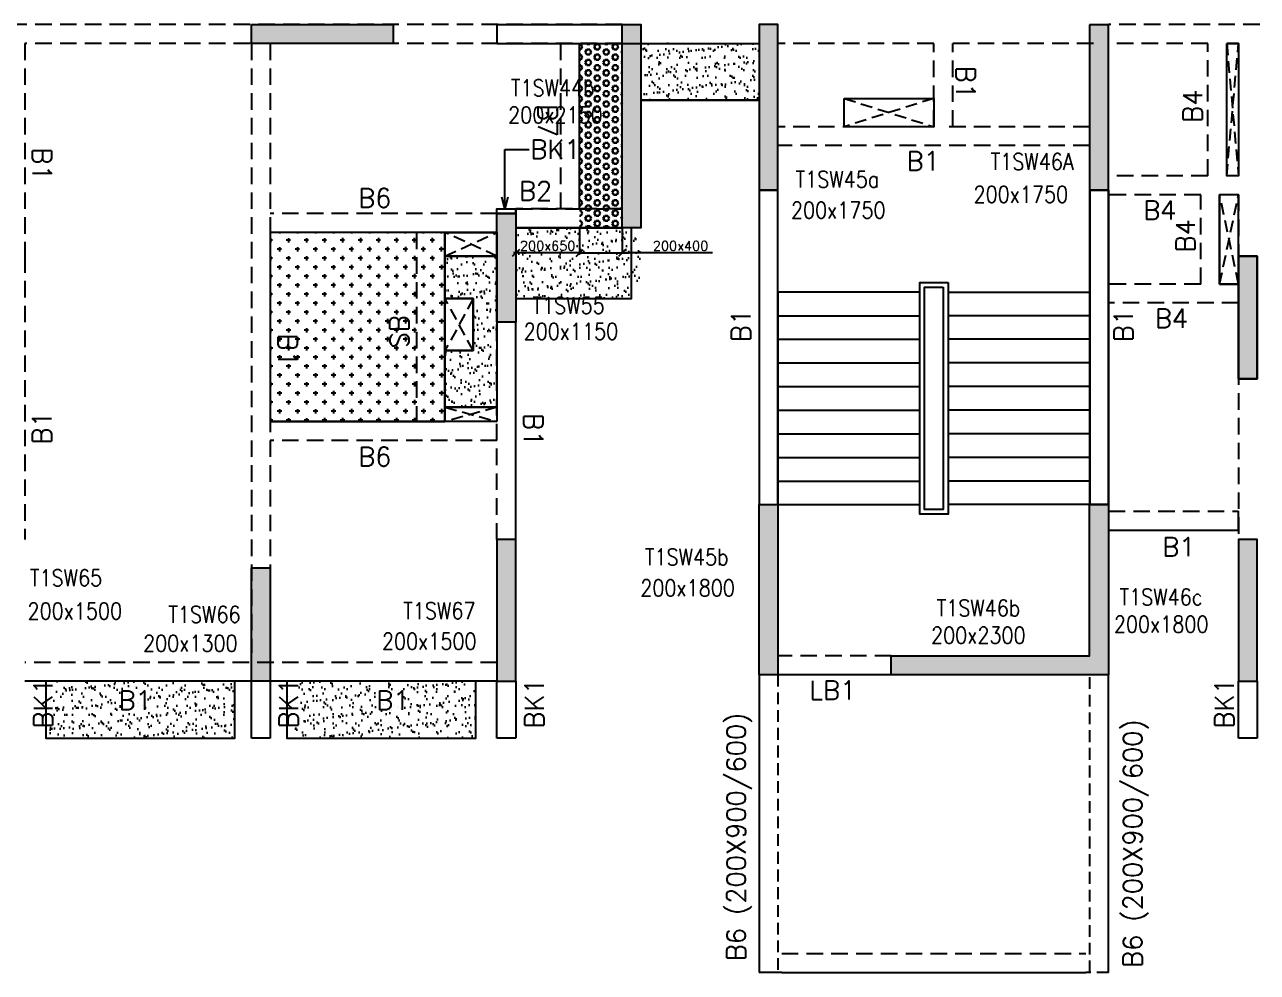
# Model space of a CAD drawing. Header units: millimetres. Extents: x 1078357 to 2594950, y -5122486 to -4636555.
# Drawn here: x 2054310 to 2067360, y -4675890 to -4665859 of the extents above; entities that cross this region are included whole.
import ezdxf

# ---------------------------------------------------------------- set-up
doc = ezdxf.new("R2010")
doc.units = ezdxf.units.MM
doc.header["$PDMODE"] = 35
for name, pattern in [('CONTINOUS', [0]), ('HIDDEN', [0.375, 0.25, -0.125]), ('New Retail block$0$CONTINOUS', [0])]:
    doc.linetypes.add(name, pattern=pattern)
doc.layers.get('0').update_dxf_attribs({"lineweight": 0})
doc.layers.get('Defpoints').update_dxf_attribs({"lineweight": 0})
for name, color, linetype, lineweight in [('A-_ANOTDIMA_D-', 6, 'Continuous', 13), ('COL. NO.', 30, 'Continuous', 25), ('COL. SIZE', 7, 'Continuous', 25), ('DIM', 9, 'Continuous', 25), ('HATCH', 8, 'Continuous', 30)]:
    doc.layers.add(name, color=color, linetype=linetype, lineweight=lineweight)
for name, color, linetype in [('B-200x325', 201, 'HIDDEN'), ('B-200x400', 44, 'HIDDEN'), ('DROP SLAB', 8, 'Continuous'), ('NON STR. RCC WALL', 6, 'Continuous'), ('S-BEAM', 3, 'HIDDEN'), ('S-BEAM NO.', 6, 'Continuous'), ('S-COLUMN', 1, 'Continuous'), ('S-CUTOUT', 8, 'HIDDEN'), ('S-SLAB-PROJECTION', 54, 'New Retail block$0$CONTINOUS'), ('S-STAIR', 31, 'Continuous'), ('SLAB FOLD', 8, 'Continuous')]:
    doc.layers.add(name, color=color, linetype=linetype)
doc.styles.add('Roman', font='romans')
doc.styles.add('ROMANS', font='romans.shx', dxfattribs={"width": 0.85})
doc.dimstyles.new('HARESH', dxfattribs={"dimtxt": 150, "dimasz": 75, "dimexe": 0, "dimexo": 0, "dimgap": 25, "dimtad": 1, "dimdec": 0, "dimdsep": 46, "dimtxsty": 'Roman', "dimblk": 'OBLIQUE', "dimcen": 225, "dimdle": 25, "dimclrd": 2, "dimclre": 2, "dimclrt": 7, "dimadec": 8, "dimazin": 1, "dimtfac": 1, "dimtdec": 0, "dimtmove": 0, "dimatfit": 0, "dimfxl": 1, "dimlwd": -1, "dimlwe": -1, "dimarcsym": 0})

# ---------------------------------------------------------------- blocks, each defined once
blk = doc.blocks.new('_Oblique')
at = {"color": 0, "linetype": 'ByBlock', "lineweight": -2}
blk.add_line((-0.5, -0.5), (0.5, 0.5), dxfattribs=at)
blk = doc.blocks.new('*D1465')
at = {"layer": 'Defpoints', "color": 0, "ltscale": 700, "transparency": 16777216}
for p in [(2060185, -4668009, 0), (2060635, -4668009, 0), (2060635, -4668275)]:
    blk.add_point(p, dxfattribs=at)
at = {"layer": 'DIM', "color": 2, "ltscale": 700, "transparency": 16777216}
for p, q in [((2060185, -4668009), (2060185, -4668275)), ((2060635, -4668009), (2060635, -4668275)), ((2060185, -4668275), (2060110, -4668275)), ((2060185, -4668275), (2060635, -4668275)), ((2060185, -4668275), (2060635, -4668275)), ((2060635, -4668275), (2060710, -4668275)), ((2061591, -4668275), (2060635, -4668275))]:
    blk.add_line(p, q, dxfattribs=at)
at = {"layer": 'DIM', "color": 2, "ltscale": 700, "transparency": 16777216, "xscale": 75, "yscale": 75, "zscale": 75}
blk.add_blockref('_Oblique', (2060185, -4668275), dxfattribs=at)
at = {"layer": 'DIM', "color": 2, "ltscale": 700, "transparency": 16777216, "xscale": 75, "yscale": 75, "zscale": 75, "rotation": 180}
blk.add_blockref('_Oblique', (2060635, -4668275), dxfattribs=at)
at = {"layer": 'DIM', "color": 7, "ltscale": 700, "transparency": 16777216, "insert": (2061254, -4668200), "char_height": 150, "attachment_point": 5, "style": 'Roman'}
blk.add_mtext('{\\H0.666667x;200x400}', dxfattribs=at)
blk = doc.blocks.new('*D1466')
at = {"layer": 'Defpoints', "color": 0, "ltscale": 700, "transparency": 16777216}
for p in [(2059510, -4668009, 0), (2060185, -4668009), (2059510, -4668275)]:
    blk.add_point(p, dxfattribs=at)
at = {"layer": 'DIM', "color": 2, "ltscale": 700, "transparency": 16777216}
for p, q in [((2059510, -4668009), (2059510, -4668275)), ((2060185, -4668009), (2060185, -4668275)), ((2060210, -4668275), (2059485, -4668275))]:
    blk.add_line(p, q, dxfattribs=at)
at = {"layer": 'DIM', "color": 2, "ltscale": 700, "transparency": 16777216, "xscale": 75, "yscale": 75, "zscale": 75, "rotation": 180}
blk.add_blockref('_Oblique', (2059510, -4668275), dxfattribs=at)
at = {"layer": 'DIM', "color": 2, "ltscale": 700, "transparency": 16777216, "xscale": 75, "yscale": 75, "zscale": 75}
blk.add_blockref('_Oblique', (2060185, -4668275), dxfattribs=at)
at = {"layer": 'DIM', "color": 7, "ltscale": 700, "transparency": 16777216, "insert": (2059847, -4668200), "char_height": 150, "attachment_point": 5, "style": 'Roman'}
blk.add_mtext('{\\H0.666667x;200x650}', dxfattribs=at)
blk = doc.blocks.new('G$CD63B60BD')
at = {"layer": 'COL. NO.', "linetype": 'Continuous', "style": 'ROMANS', "width": 0.85}
for s, p in [('T1SW44b', (10548, 6194, 0)), ('T1SW46A', (15627, 5414, -320)), ('T1SW45a', (13562, 5226, -320)), ('T1SW55', (10776, 3890, -320)), ('T1SW45b', (11967, 1228, 0)), ('T1SW65', (5456, 1008, -320)), ('T1SW46c', (16991, 805, -320)), ('T1SW66', (6921, 620, -320)), ('T1SW67', (9408, 659, -320)), ('T1SW46b', (15055, 688, -320))]:
    blk.add_text(s, height=175, dxfattribs=at).set_placement(p)
at = {"layer": 'COL. SIZE', "linetype": 'Continuous', "style": 'ROMANS', "width": 0.85}
for s, p in [('200x2150', (10519, 5907, -3)), ('200x1750', (15446, 5066, -320)), ('200x1750', (13513, 4899, -320)), ('200x1150', (10683, 3616, -320)), ('200x1800', (11918, 901, 0)), ('200x1500', (5431, 656, -320)), ('200x1800', (16932, 517, -320)), ('200x2300', (14996, 400, -320)), ('200x1300', (6654, 315, -320)), ('200x1500', (9183, 337, -320))]:
    blk.add_text(s, height=175, dxfattribs=at).set_placement(p)

msp = doc.modelspace()

# ---------------------------------------------------------------- hatches: boundary and pattern name
at = {"layer": 'DROP SLAB'}
h = msp.add_hatch(dxfattribs=at)
h.set_pattern_fill('CROSS', color=8, scale=15, angle=0.03079)
h.set_pattern_definition([(180.03079016, (-11090529.24, 51536969.62), (-95.19879988, -95.30117261), [47.625, -142.875]), (270.03079016, (-11090553.07, 51536993.42), (95.30117261, -95.19879988), [47.625, -142.875])])
h.paths.add_polyline_path([(2058759.9, -4668059.4), (2056909.9, -4668059.4), (2056909.9, -4670059.2), (2058759.9, -4670059.2)])
at = {"layer": 'HATCH', "ltscale": 1000}
h = msp.add_hatch(dxfattribs=at)
h.set_pattern_fill('HEX', color=8, scale=10, angle=180)
h.set_pattern_definition([(180, (-142839.34, 4893133.91), (-7e-15, -54.99261315), [31.75, -63.5]), (300, (-142839.34, 4893133.91), (47.625, 27.49630658), [31.75, -63.5]), (240, (-142871.09, 4893133.91), (47.625, -27.49630658), [31.75, -63.5])])
h.paths.add_polyline_path([(2060634.7, -4668009.5), (2060184.7, -4668009.5), (2060185.1, -4666059.5), (2060635.1, -4666059.5)])
at = {"layer": 'HATCH'}
h = msp.add_hatch(dxfattribs=at)
h.set_pattern_fill('AR-SAND', color=8, scale=3, angle=179.97015)
h.set_pattern_definition([(37.4701541, (-1876197.91, 14016629.87), (-4.72361136, 146.8264517), [0, -115.824, 0, -129.54, 0, -123.825]), (7.4701541, (-1876197.9, 14016629.87), (134.9689868, 214.9772528), [0, -62.484, 0, -104.394, 0, -40.005]), (327.4701541, (-1876291.63, 14016629.91), (237.2979035, 0.3075449), [0, -38.1, 0, -137.16, 0, -179.07]), (317.4701541, (-1876291.63, 14016629.91), (229.1017424, 66.759465), [0, -19.05, 0, -89.916, 0, -102.87])])
h.paths.add_polyline_path([(2062085.3, -4666059.4), (2060835.3, -4666059.4), (2060835.3, -4666659.6), (2062085.3, -4666659.6)])
h = msp.add_hatch(dxfattribs=at)
h.set_pattern_fill('AR-SAND', color=8, scale=3, angle=179.97015)
h.set_pattern_definition([(37.4701541, (-1888548.02, 14014679.94), (-4.72361136, 146.8264517), [0, -115.824, 0, -129.54, 0, -123.825]), (7.4701541, (-1888548.02, 14014679.94), (134.9689868, 214.9772528), [0, -62.484, 0, -104.394, 0, -40.005]), (327.4701541, (-1888641.74, 14014679.99), (237.2979035, 0.3075449), [0, -38.1, 0, -137.16, 0, -179.07]), (317.4701541, (-1888641.74, 14014679.99), (229.1017424, 66.759465), [0, -19.05, 0, -89.916, 0, -102.87])])
h.paths.add_polyline_path([(2060735, -4668009.5), (2059510.3, -4668009.5), (2059510.2, -4668759.4), (2060734.9, -4668759.4)])
h = msp.add_hatch(dxfattribs=at)
h.set_pattern_fill('AR-SAND', color=8, scale=3, angle=179.97015)
h.set_pattern_definition([(37.4701541, (-1888547.92, 14014679.94), (-4.72361136, 146.8264517), [0, -115.824, 0, -129.54, 0, -123.825]), (7.4701541, (-1888547.92, 14014679.94), (134.9689868, 214.9772528), [0, -62.484, 0, -104.394, 0, -40.005]), (327.4701541, (-1888641.65, 14014679.99), (237.2979035, 0.3075449), [0, -38.1, 0, -137.16, 0, -179.07]), (317.4701541, (-1888641.65, 14014679.99), (229.1017424, 66.759465), [0, -19.05, 0, -89.916, 0, -102.87])])
h.paths.add_polyline_path([(2060835.3, -4668009.5), (2059510.4, -4668009.5), (2059510.3, -4668609.5), (2060835.3, -4668609.5)])
h = msp.add_hatch(dxfattribs=at)
h.set_pattern_fill('AR-SAND', color=8, scale=3, angle=359.97015)
h.set_pattern_definition([(37.47015413, (-2963073.27, 18698699.15), (-4.72361136, 146.8264517), [0, -115.824, 0, -129.54, 0, -123.825]), (7.4701541, (-2963073.27, 18698699.15), (134.9689868, 214.9772528), [0, -62.484, 0, -104.394, 0, -40.005]), (327.4701541, (-2963167, 18698699.2), (237.2979035, 0.3075449), [0, -38.1, 0, -137.16, 0, -179.07]), (317.4701541, (-2963167, 18698699.2), (229.1017424, 66.759465), [0, -19.05, 0, -89.916, 0, -102.87])])
h.paths.add_polyline_path([(2059309.9, -4669909.5), (2058759.9, -4669909.5), (2058759.9, -4669309.4), (2059059.9, -4669309.4), (2059059.9, -4668759.5), (2058759.9, -4668759.5), (2058759.9, -4668309.5), (2059309.9, -4668309.5)])
h = msp.add_hatch(dxfattribs=at)
h.set_pattern_fill('AR-SAND', color=8, scale=3, angle=179.97015)
h.set_pattern_definition([(37.47015413, (-2971397.64, 18698699.14), (-4.72361136, 146.8264517), [0, -115.824, 0, -129.54, 0, -123.825]), (7.4701541, (-2971397.64, 18698699.14), (134.9689868, 214.9772528), [0, -62.484, 0, -104.394, 0, -40.005]), (327.4701541, (-2971491.36, 18698699.18), (237.2979035, 0.3075449), [0, -38.1, 0, -137.16, 0, -179.07]), (317.4701541, (-2971491.36, 18698699.18), (229.1017424, 66.759465), [0, -19.05, 0, -89.916, 0, -102.87])])
h.paths.add_polyline_path([(2056535.3, -4672809.5), (2054535.3, -4672809.5), (2054535.3, -4673409.5), (2056535.3, -4673409.5)])
h = msp.add_hatch(dxfattribs=at)
h.set_pattern_fill('AR-SAND', color=8, scale=3, angle=179.97015)
h.set_pattern_definition([(37.47015413, (-2973947.64, 18698699.14), (-4.72361136, 146.8264517), [0, -115.824, 0, -129.54, 0, -123.825]), (7.4701541, (-2973947.64, 18698699.14), (134.9689868, 214.9772528), [0, -62.484, 0, -104.394, 0, -40.005]), (327.4701541, (-2974041.36, 18698699.18), (237.2979035, 0.3075449), [0, -38.1, 0, -137.16, 0, -179.07]), (317.4701541, (-2974041.36, 18698699.18), (229.1017424, 66.759465), [0, -19.05, 0, -89.916, 0, -102.87])])
h.paths.add_polyline_path([(2059085.3, -4672809.5), (2057085.3, -4672809.5), (2057085.3, -4673409.5), (2059085.3, -4673409.5)])
at = {"layer": 'S-COLUMN', "lineweight": 25}
h = msp.add_hatch(color=1, dxfattribs=at)
h.dxf.hatch_style = 1
h.paths.add_polyline_path([(2056709.9, -4665859.5), (2058209.9, -4665859.5), (2058209.9, -4666059.5), (2056709.9, -4666059.5)])
h = msp.add_hatch(color=1, dxfattribs=at)
h.dxf.hatch_style = 1
h.paths.add_polyline_path([(2060634.9, -4665859.5), (2060834.9, -4665859.5), (2060834.9, -4668009.5), (2060634.9, -4668009.5)])
h = msp.add_hatch(color=1, dxfattribs=at)
h.dxf.hatch_style = 1
h.paths.add_polyline_path([(2062284.9, -4667609.5), (2062284.9, -4665859.5), (2062084.9, -4665859.5), (2062084.9, -4667609.5), (2062284.9, -4667609.5)], is_closed=False)
h = msp.add_hatch(color=1, dxfattribs=at)
h.dxf.hatch_style = 1
h.paths.add_polyline_path([(2065584.9, -4665859.6), (2065584.9, -4667609.5), (2065784.9, -4667609.5), (2065784.9, -4665859.6), (2065584.9, -4665859.6)], is_closed=False)
at = {"layer": 'S-COLUMN', "lineweight": 25, "extrusion": (-1.00316e-06, -1.91639e-11, 1)}
h = msp.add_hatch(color=1, dxfattribs=at)
h.dxf.hatch_style = 1
h.paths.add_polyline_path([(2059309.9, -4667859.5), (2059509.9, -4667859.5), (2059509.9, -4669009.5), (2059309.9, -4669009.5)])
h = msp.add_hatch(color=1, dxfattribs=at)
h.dxf.hatch_style = 1
h.paths.add_polyline_path([(2067159.9, -4668309.5), (2067359.9, -4668309.5), (2067359.9, -4669609.5), (2067159.9, -4669609.5)])
at = {"layer": 'S-COLUMN', "lineweight": 25, "extrusion": (1.00316e-06, -2.11765e-11, 1)}
h = msp.add_hatch(color=1, dxfattribs=at)
h.dxf.hatch_style = 1
h.paths.add_polyline_path([(2067359.9, -4668309.5), (2067159.9, -4668309.5), (2067159.9, -4669609.5), (2067359.9, -4669609.5)])
at = {"layer": 'S-COLUMN', "lineweight": 25}
h = msp.add_hatch(color=1, dxfattribs=at)
h.dxf.hatch_style = 1
h.paths.add_polyline_path([(2062284.9, -4672739.5), (2062284.9, -4670939.5), (2062084.9, -4670939.5), (2062084.9, -4672739.5)])
h = msp.add_hatch(color=1, dxfattribs=at)
h.dxf.hatch_style = 1
h.paths.add_polyline_path([(2065784.9, -4672739.6), (2065784.9, -4670939.5), (2065584.9, -4670939.5), (2065584.9, -4672539.6), (2063484.9, -4672539.5), (2063484.9, -4672739.5)])
at = {"layer": 'S-COLUMN', "lineweight": 25, "extrusion": (-1.00316e-06, -1.91639e-11, 1)}
h = msp.add_hatch(color=1, dxfattribs=at)
h.dxf.hatch_style = 1
h.paths.add_polyline_path([(2059309.9, -4672809.5), (2059509.9, -4672809.5), (2059509.9, -4671309.5), (2059309.9, -4671309.5)])
at = {"layer": 'S-COLUMN', "lineweight": 25}
h = msp.add_hatch(color=1, dxfattribs=at)
h.dxf.hatch_style = 1
h.paths.add_polyline_path([(2067159.9, -4672809.5), (2067359.9, -4672809.5), (2067359.9, -4671309.5), (2067159.9, -4671309.5)])
h = msp.add_hatch(color=1, dxfattribs=at)
h.dxf.hatch_style = 1
h.paths.add_polyline_path([(2056909.9, -4671609.5), (2056909.9, -4672809.5), (2056709.9, -4672809.5), (2056709.9, -4671609.5)])

# ---------------------------------------------------------------- linework, layer by layer
at = {"layer": 'B-200x400', "linetype": 'HIDDEN', "ltscale": 500}
msp.add_line((2060184.7, -4667809.5, 0), (2060634.7, -4667809.5, 0), dxfattribs=at)
at = {"layer": 'B-200x400', "linetype": 'ByBlock', "ltscale": 500}
msp.add_line((2060184.7, -4668009.5, 0), (2060634.7, -4668009.5, 0), dxfattribs=at)
at = {"layer": 'DROP SLAB', "color": 3, "linetype": 'CONTINOUS', "ltscale": 500, "elevation": 0}
for points in [[(2067035.4, -4666059.5), (2067160.4, -4666059.5), (2067160.4, -4667459.5), (2067035.4, -4667459.5)], [(2062985.3, -4666639.4), (2063935.3, -4666639.4), (2063935.3, -4666939.5), (2062985.3, -4666939.5)], [(2066960.4, -4668604.5), (2067160.4, -4668604.5), (2067160.4, -4667659.5), (2066960.4, -4667659.5)], [(2058759.9, -4668059.4), (2056909.9, -4668059.4), (2056909.9, -4670059.2), (2058759.9, -4670059.2)], [(2059309.7, -4668309.5), (2058759.9, -4668309.5), (2058759.9, -4668059.5), (2059309.7, -4668059.5)], [(2059059.9, -4669309.5), (2058759.9, -4669309.5), (2058759.9, -4668759.5), (2059059.9, -4668759.5)], [(2059309.9, -4670059.2), (2058759.9, -4670059.2), (2058759.9, -4669909.5), (2059309.9, -4669909.5)]]:
    msp.add_lwpolyline(points, close=True, dxfattribs=at)
at = {"layer": 'NON STR. RCC WALL', "elevation": 0}
for points in [[(2060634.9, -4665860), (2059309.9, -4665859.8), (2059309.9, -4666059.2), (2060634.9, -4666059.5)], [(2062284.7, -4670939.5), (2062284.9, -4667609.5), (2062085.5, -4667609.5), (2062085.2, -4670939.5)], [(2065784.7, -4670939.5), (2065784.9, -4667609.5), (2065585.5, -4667609.5), (2065585.2, -4670939.5)]]:
    msp.add_lwpolyline(points, close=True, dxfattribs=at)
at = {"layer": 'S-BEAM', "linetype": 'HIDDEN', "ltscale": 700}
for p, q in [((2060634.9, -4665859.5, 0), (2051760.3, -4665859.5, 0)), ((2076309.9, -4665859.5, 0), (2065785.3, -4665859.5, 0)), ((2060634.9, -4666059.5, 0), (2054310.3, -4666059.5, 0)), ((2054310.3, -4666059.5, 0), (2054310.3, -4668309.4, 0)), ((2056710.3, -4666059.5, 0), (2056710.3, -4672509.4, 0)), ((2056910.3, -4666059.5, 0), (2056910.3, -4672509.4, 0)), ((2063935.3, -4666059.4, 0), (2062285.3, -4666059.4, 0)), ((2063935.3, -4666939.5, 0), (2063935.3, -4666059.4, 0)), ((2065625.3, -4666059.4, 0), (2064085.3, -4666059.4, 0)), ((2064135.3, -4666939.5, 0), (2064135.3, -4666059.4, 0)), ((2066835.4, -4666059.5, 0), (2065785.4, -4666059.5, 0)), ((2066835.4, -4667459.5, 0), (2066835.4, -4666059.5, 0)), ((2067160.4, -4666059.5, 0), (2067035.4, -4666059.5, 0)), ((2067160.4, -4666059.5, 0), (2067160.4, -4667459.5, 0)), ((2063935.3, -4666939.5, 0), (2062285.3, -4666939.5, 0)), ((2065585.3, -4666939.5, 0), (2064085.3, -4666939.5, 0)), ((2065585.3, -4667139.5, 0), (2062285.3, -4667139.5, 0)), ((2066835.4, -4667459.5, 0), (2065785.3, -4667459.5, 0)), ((2067160.4, -4667459.5, 0), (2067035.4, -4667459.5, 0)), ((2066760.4, -4667659.5, 0), (2065785.3, -4667659.5, 0)), ((2066760.4, -4668604.5, 0), (2066760.4, -4667659.5, 0)), ((2067160.3, -4667659.4, 0), (2067160.3, -4671309.5, 0)), ((2059509.9, -4667809.5, 0), (2060184.7, -4667809.5, 0)), ((2060635.3, -4667809.5, 0), (2059510.3, -4667809.5, 0)), ((2058459.9, -4668059.4, 0), (2058459.9, -4670059.2, 0)), ((2054310.3, -4668309.4, 0), (2054310.3, -4671309.5, 0)), ((2066760.4, -4668604.5, 0), (2065785.3, -4668604.5, 0)), ((2067160.4, -4668804.5, 0), (2065785.3, -4668804.5, 0)), ((2059310.3, -4671309.5, 0), (2059310.3, -4669009.4, 0)), ((2065785.3, -4671009.4, 0), (2067160.3, -4671009.4, 0)), ((2063485.3, -4672539.4, 0), (2062285.3, -4672539.4, 0)), ((2059310.3, -4672609.4, 0), (2054310.3, -4672609.4, 0)), ((2062325, -4675689.6, 0), (2065545, -4675689.6, 0))]:
    msp.add_line(p, q, dxfattribs=at)
at = {"layer": 'S-BEAM', "ltscale": 700}
for p, q in [((2059984.8, -4667809.5, 0), (2059984.8, -4666059.5, 0)), ((2059309.8, -4667859.4, 0), (2056910, -4667859.4, 0)), ((2059310, -4670259.2, 0), (2056910, -4670259.2, 0))]:
    msp.add_line(p, q, dxfattribs=at)
at = {"layer": 'S-BEAM', "linetype": 'Continuous', "ltscale": 700}
for p, q in [((2060184.8, -4667809.5, 0), (2060184.8, -4666070.1, 0)), ((2067035.4, -4667459.5, 0), (2067035.4, -4666059.5, 0)), ((2067160.4, -4667659.5, 0), (2066960.4, -4667659.5, 0)), ((2066960.4, -4668604.5, 0), (2066960.4, -4667659.5, 0)), ((2059509.9, -4667859.3, 0), (2059509.9, -4667809.3, 0)), ((2059309.8, -4668059.4, 0), (2056910, -4668059.4, 0)), ((2058759.9, -4670059.2, 0), (2058759.9, -4668059.4, 0)), ((2060835.3, -4668009.5, 0), (2059510.3, -4668009.5, 0)), ((2067160.4, -4668604.5, 0), (2066960.4, -4668604.5, 0)), ((2059310, -4670059.2, 0), (2056910, -4670059.2, 0))]:
    msp.add_line(p, q, dxfattribs=at)
at = {"layer": 'S-BEAM', "linetype": 'CONTINOUS', "ltscale": 700}
for p, q in [((2060835.2, -4666059.4, 0), (2062085.3, -4666059.4, 0)), ((2059509.9, -4668009.5, 0), (2060184.7, -4668009.5, 0)), ((2059510.3, -4671309.5, 0), (2059510.3, -4669009.4, 0)), ((2067160.3, -4671209.4, 0), (2067160.3, -4671009.4, 0)), ((2065785.3, -4671209.4, 0), (2067160.3, -4671209.4, 0)), ((2059310.3, -4672809.4, 0), (2054310.3, -4672809.4, 0)), ((2056709.9, -4673409.5, 0), (2056709.9, -4672809.5, 0)), ((2056909.9, -4672809.5, 0), (2056909.9, -4673409.5, 0)), ((2059309.9, -4673409.5, 0), (2059309.9, -4672809.5, 0)), ((2059509.9, -4672809.5, 0), (2059509.9, -4673409.5, 0)), ((2063485.3, -4672739.4, 0), (2062285.3, -4672739.4, 0)), ((2067159.9, -4673409.5, 0), (2067159.9, -4672809.5, 0)), ((2067359.9, -4672809.5, 0), (2067359.9, -4673409.5, 0)), ((2056909.9, -4673409.5, 0), (2056709.9, -4673409.5, 0)), ((2059509.9, -4673409.5, 0), (2059309.9, -4673409.5, 0)), ((2067359.9, -4673409.5, 0), (2067159.9, -4673409.5, 0)), ((2062325, -4675889.6, 0), (2065545, -4675889.6, 0))]:
    msp.add_line(p, q, dxfattribs=at)
at = {"layer": 'S-BEAM', "linetype": 'ByBlock', "ltscale": 700}
msp.add_line((2058759.9, -4668059.4, 0), (2058759.9, -4670059.2, 0), dxfattribs=at)
at = {"layer": 'S-BEAM', "linetype": 'ByBlock', "ltscale": 500}
for p, q in [((2062085, -4672739.6, 0), (2062085, -4675889.6, 0)), ((2065785, -4675889.6, 0), (2065785, -4672739.6, 0)), ((2062325, -4675889.6, 0), (2062085, -4675889.6, 0))]:
    msp.add_line(p, q, dxfattribs=at)
at = {"layer": 'S-BEAM', "linetype": 'HIDDEN', "ltscale": 500}
for p, q in [((2062285, -4672739.6, 0), (2062285, -4675889.6, 0)), ((2065585, -4675889.6, 0), (2065585, -4672739.6, 0)), ((2065785, -4675889.6, 0), (2065545, -4675889.6, 0))]:
    msp.add_line(p, q, dxfattribs=at)
at = {"layer": 'S-BEAM', "linetype": 'Continuous', "ltscale": 700, "elevation": 0}
for points in [[(2062285.1, -4667609.5), (2062085.1, -4667609.5), (2062085.1, -4670939.5), (2062285.1, -4670939.5)], [(2065585.1, -4667609.5), (2065785.1, -4667609.5), (2065785.1, -4670939.5), (2065585.1, -4670939.5)], [(2059510.4, -4667859.3), (2059310.3, -4667859.3), (2059310.3, -4667809.1), (2059510.4, -4667809.1)]]:
    msp.add_lwpolyline(points, close=True, dxfattribs=at)
at = {"layer": 'S-COLUMN', "color": 1, "lineweight": 25}
msp.add_line((2062084.9, -4667609.5, 0), (2062284.9, -4667609.5, 0), dxfattribs=at)
at = {"layer": 'S-COLUMN', "color": 1, "lineweight": 25, "elevation": 0}
for points in [[(2056709.9, -4665859.5), (2058209.9, -4665859.5), (2058209.9, -4666059.5), (2056709.9, -4666059.5)], [(2060634.9, -4665859.5), (2060834.9, -4665859.5), (2060834.9, -4668009.5), (2060634.9, -4668009.5)], [(2062284.9, -4667609.5), (2062284.9, -4665859.5), (2062084.9, -4665859.5), (2062084.9, -4667609.5)], [(2060634.9, -4666059.5), (2060834.9, -4666059.5), (2060834.9, -4668009.5), (2060634.9, -4668009.5)], [(2067159.9, -4672809.5), (2067359.9, -4672809.5), (2067359.9, -4671309.5), (2067159.9, -4671309.5)], [(2056709.9, -4671609.7), (2056909.9, -4671609.7), (2056909.9, -4672809.5), (2056709.9, -4672809.5)]]:
    msp.add_lwpolyline(points, close=True, dxfattribs=at)
for points in [[(2065584.9, -4665859.6), (2065584.9, -4667609.5), (2065784.9, -4667609.5), (2065784.9, -4665859.6), (2065584.9, -4665859.6)], [(2062284.9, -4670939.5), (2062284.9, -4672739.5), (2062084.9, -4672739.5), (2062084.9, -4670939.5), (2062284.9, -4670939.5)], [(2065784.9, -4670939.5), (2065784.9, -4672739.6), (2063484.9, -4672739.5), (2063484.9, -4672539.5), (2065584.9, -4672539.6), (2065584.9, -4670939.5), (2065784.9, -4670939.5)]]:
    msp.add_lwpolyline(points, dxfattribs=at)
at = {"layer": 'S-COLUMN', "color": 1, "lineweight": 25, "extrusion": (-1.00316e-06, -1.91639e-11, 1), "elevation": -2.1}
for points in [[(2059309.9, -4667859.5), (2059509.9, -4667859.5), (2059509.9, -4669009.5), (2059309.9, -4669009.5)], [(2067159.9, -4668309.5), (2067359.9, -4668309.5), (2067359.9, -4669609.5), (2067159.9, -4669609.5)], [(2059309.9, -4672809.5), (2059509.9, -4672809.5), (2059509.9, -4671309.5), (2059309.9, -4671309.5)]]:
    msp.add_lwpolyline(points, close=True, dxfattribs=at)
at = {"layer": 'S-COLUMN', "color": 1, "lineweight": 25, "extrusion": (1.00316e-06, -2.11765e-11, 1), "elevation": 2.1}
msp.add_lwpolyline([(2067359.9, -4668309.5), (2067159.9, -4668309.5), (2067159.9, -4669609.5), (2067359.9, -4669609.5)], close=True, dxfattribs=at)
at = {"layer": 'S-CUTOUT', "ltscale": 500}
for p, q in [((2067035.4, -4667459.5, 0), (2067160.4, -4666059.5, 0)), ((2067035.4, -4666059.5, 0), (2067160.4, -4667459.5, 0)), ((2062985.3, -4666639.4, 0), (2063935.3, -4666939.4, 0)), ((2063935.3, -4666639.4, 0), (2062985.3, -4666939.4, 0)), ((2066960.4, -4668604.5, 0), (2067160.4, -4667659.5, 0)), ((2067160.4, -4668604.5, 0), (2066960.4, -4667659.5, 0)), ((2059309.9, -4668309.5, 0), (2058759.9, -4668059.4, 0)), ((2058759.9, -4668309.5, 0), (2059309.7, -4668059.4, 0)), ((2059059.9, -4669309.5, 0), (2058759.9, -4668759.5, 0)), ((2059059.9, -4668759.5, 0), (2058759.9, -4669309.4, 0)), ((2059309.9, -4669909.5, 0), (2058759.9, -4670059.2, 0)), ((2058759.9, -4669909.5, 0), (2059309, -4670059.2, 0))]:
    msp.add_line(p, q, dxfattribs=at)
at = {"layer": 'S-SLAB-PROJECTION'}
for p, q in [((2060835.3, -4666659.5, 0), (2062085.3, -4666659.5, 0)), ((2062085.3, -4666659.5, 0), (2060835.3, -4666659.5, 0))]:
    msp.add_line(p, q, dxfattribs=at)
at = {"layer": 'S-SLAB-PROJECTION', "elevation": 0}
for points in [[(2060735, -4668009.5), (2059510.3, -4668009.5), (2059510.2, -4668759.4), (2060734.9, -4668759.4)], [(2056535.3, -4672809.5), (2054535.3, -4672809.5), (2054535.3, -4673409.5), (2056535.3, -4673409.5)], [(2059085.3, -4672809.5), (2057085.3, -4672809.5), (2057085.3, -4673409.5), (2059085.3, -4673409.5)]]:
    msp.add_lwpolyline(points, close=True, dxfattribs=at)
at = {"layer": 'S-STAIR', "elevation": 0}
for points in [[(2064085.3, -4668589.5), (2064085.3, -4671039.5), (2063785.3, -4671039.5), (2063785.3, -4668589.5)], [(2064035.3, -4668639.5), (2064035.3, -4670989.5), (2063835.3, -4670989.5), (2063835.3, -4668639.5)]]:
    msp.add_lwpolyline(points, close=True, dxfattribs=at)
for points in [[(2063785.3, -4668689.5), (2062285.3, -4668689.5)], [(2062285.3, -4668689.5), (2062285.3, -4670939.5), (2063785.3, -4670939.5)], [(2064085.3, -4668689.5), (2065585.3, -4668689.5)], [(2065585.3, -4668689.5), (2065585.3, -4670939.5), (2064085.3, -4670939.5)], [(2062285.3, -4668939.5), (2063785.3, -4668939.5)], [(2065585.3, -4668939.5), (2064085.3, -4668939.5)], [(2062285.3, -4669189.5), (2063785.3, -4669189.5)], [(2065585.3, -4669189.5), (2064085.3, -4669189.5)], [(2062285.3, -4669439.5), (2063785.3, -4669439.5)], [(2065585.3, -4669439.5), (2064085.3, -4669439.5)], [(2062285.3, -4669689.5), (2063785.3, -4669689.5)], [(2065585.3, -4669689.5), (2064085.3, -4669689.5)], [(2062285.3, -4669939.5), (2063785.3, -4669939.5)], [(2065585.3, -4669939.5), (2064085.3, -4669939.5)], [(2062285.3, -4670189.5), (2063785.3, -4670189.5)], [(2065585.3, -4670189.5), (2064085.3, -4670189.5)], [(2062285.3, -4670439.5), (2063785.3, -4670439.5)], [(2065585.3, -4670439.5), (2064085.3, -4670439.5)], [(2062285.3, -4670689.5), (2063785.3, -4670689.5)], [(2065585.3, -4670689.5), (2064085.3, -4670689.5)]]:
    msp.add_lwpolyline(points, dxfattribs=at)
at = {"layer": 'SLAB FOLD', "color": 8, "ltscale": 1000, "elevation": 0}
msp.add_lwpolyline([(2059309.9, -4669909.5), (2058759.9, -4669909.5), (2058759.9, -4669309.4), (2059059.9, -4669309.4), (2059059.9, -4668759.5), (2058759.9, -4668759.5), (2058759.9, -4668309.5), (2059309.9, -4668309.5), (2059309.9, -4669909.5)], dxfattribs=at)

# ---------------------------------------------------------------- block references
at = {"layer": 'A-_ANOTDIMA_D-', "color": 2, "ltscale": 700}
msp.add_blockref('G$CD63B60BD', (2048910, -4672809.5, 0), dxfattribs=at)

# ---------------------------------------------------------------- texts
at = {"layer": 'B-200x325', "linetype": 'Continuous', "ltscale": 700, "style": 'ROMANS'}
for p in [(2057840.4, -4667794.2, -2.7), (2057840.4, -4670531.4, -2.7)]:
    msp.add_text('B6', height=200, rotation=359.99906, dxfattribs=at).set_placement(p)
at = {"layer": 'S-BEAM', "linetype": 'HIDDEN', "ltscale": 500, "style": 'ROMANS'}
for rotation, p in [(89.99906, (2066774.4, -4666896, -2.7)), (359.99906, (2066151.7, -4667923, -2.7)), (89.99906, (2066699.4, -4668268.5, -2.7)), (359.99906, (2066275.5, -4669068, -2.7))]:
    msp.add_text('B4', height=200, rotation=rotation, dxfattribs=at).set_placement(p)
at = {"layer": 'S-BEAM NO.', "linetype": 'HIDDEN', "ltscale": 700, "style": 'ROMANS'}
msp.add_text('B1', height=200, rotation=269.99906, dxfattribs=at).set_placement((2064173.1, -4666295.6, -2.7))
at = {"layer": 'S-BEAM NO.', "linetype": 'Continuous', "ltscale": 700, "style": 'ROMANS'}
for s, rotation, p in [('B7', 269.99906, (2059748.1, -4666700.9, -2.7)), ('BK1', 0.00094, (2059663.4, -4667278.7, -2.7)), ('SB', 90.00094, (2058376.1, -4669283.7, -2.7)), ('B1', 89.99906, (2061994.1, -4669218.9, -2.7)), ('B1', 89.99906, (2066042.9, -4669218.9, -2.7))]:
    msp.add_text(s, height=200, rotation=rotation, dxfattribs=at).set_placement(p)
at = {"layer": 'S-BEAM NO.', "linetype": 'HIDDEN', "ltscale": 500, "style": 'ROMANS'}
for s, rotation, p in [('B1', 269.99906, (2054393.5, -4667161.4, -2.7)), ('B1', 359.99906, (2063645.8, -4667403, -2.7)), ('B1', 269.99906, (2056994.2, -4669130.8, -2.7)), ('B1', 90.00094, (2054593.5, -4670301.2, -2.7)), ('B1', 269.99906, (2059594.2, -4669973.7, -2.7)), ('B1', 0.00094, (2066352.2, -4671486.3, -2.7)), ('LB1', 359.99906, (2062616.3, -4673002.9, -2.7)), ('B1', 0.00094, (2055303, -4673109.8, -2.7)), ('B1', 0.00094, (2058031, -4673109.8, -2.7)), ('B6 (200X900/600)', 90.00094, (2061942.3, -4675771.2, 47.3)), ('B6 (200X900/600)', 90.00094, (2066139.6, -4675842.3, 47.3))]:
    msp.add_text(s, height=200, rotation=rotation, dxfattribs=at).set_placement(p)
at = {"layer": 'S-BEAM NO.', "linetype": 'Continuous', "ltscale": 500, "style": 'ROMANS'}
msp.add_text('B2', height=200, dxfattribs=at).set_placement((2059543.6, -4667718.9, -2.7))
at = {"layer": 'S-BEAM NO.', "linetype": 'CONTINOUS', "ltscale": 700, "style": 'ROMANS'}
for p in [(2054605.6, -4673309, 50), (2057205.6, -4673309.1, 50), (2059805.6, -4673309.1, 50), (2067110.5, -4673309.1, 50)]:
    msp.add_text('BK1', height=200, rotation=90, dxfattribs=at).set_placement(p)

# ---------------------------------------------------------------- dimensions: what is measured, and where the dimension line sits
at = {"layer": 'DIM', "ltscale": 700}
dim = msp.add_linear_dim(base=(2059509.7, -4668275.5, 0), p1=(2060184.7, -4668009.5, 0), p2=(2059509.7, -4668009.5, 0), angle=180, text='{\\H0.666667x;200x650}', dimstyle='HARESH', override={"dimtxsty": 'Roman', "dimtmove": 1}, dxfattribs=at)
dim.commit()
dim.dimension.update_dxf_attribs({"geometry": '*D1466', "text_midpoint": (2059847.2, -4668200.5, 0)})
dim = msp.add_linear_dim(base=(2060634.7, -4668275.5, 0), p1=(2060184.7, -4668009.5, 0), p2=(2060634.7, -4668009.5, 0), angle=180, text='{\\H0.666667x;200x400}', dimstyle='HARESH', override={"dimtxsty": 'Roman', "dimtmove": 1}, dxfattribs=at)
dim.commit()
dim.dimension.update_dxf_attribs({"geometry": '*D1465', "text_midpoint": (2061254.1, -4668253.8, 0), "dimtype": 160})

# ---------------------------------------------------------------- leaders
at = {"layer": 'S-BEAM NO.', "linetype": 'Continuous', "ltscale": 700}
msp.add_leader([(2059393.9, -4667809.1, 0), (2059393.9, -4667180.9, 0), (2059652.7, -4667180.9, 0)], dimstyle='HARESH', override={"dimasz": 125, "dimgap": 25, "dimtad": 0, "dimldrblk": 'Open30'}, dxfattribs=at)

doc.saveas('drawing.dxf')
